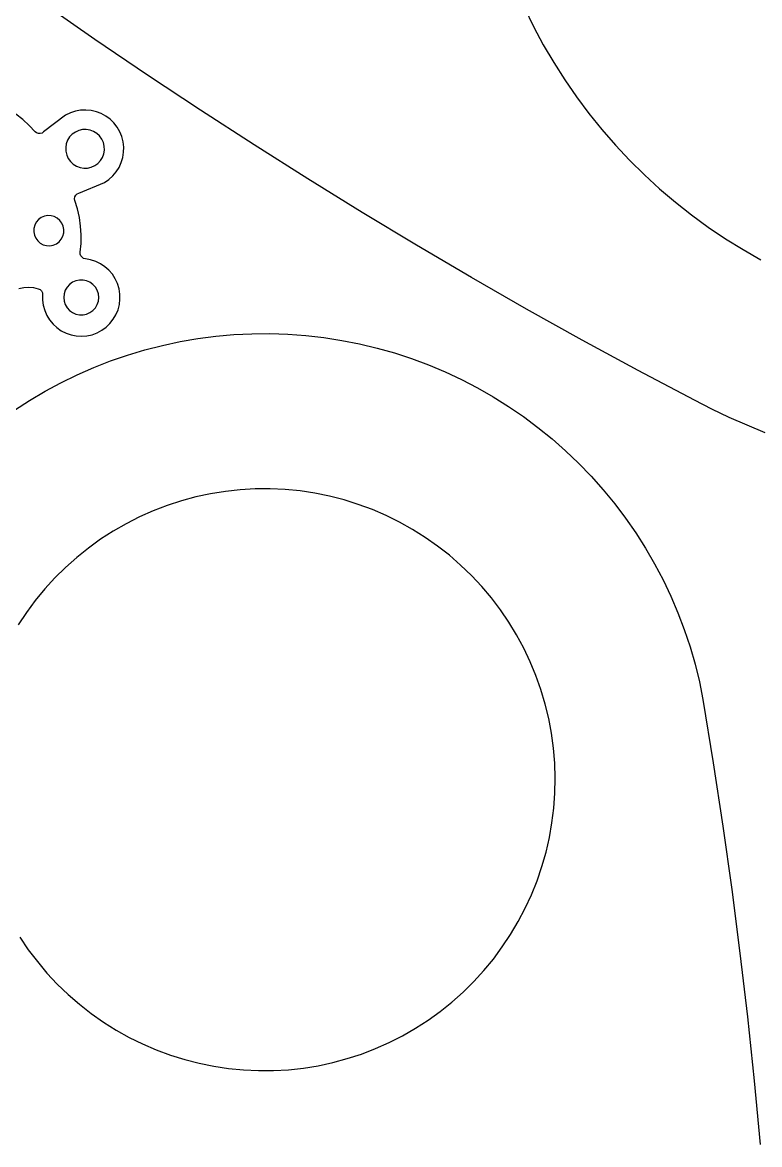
# Model space of a CAD drawing. Extents: x 0 to 1250, y 0 to 2500.
# Drawn here: x 946.1 to 984.1, y 536.3 to 594.2 of the extents above; entities that cross this region are included whole.
import ezdxf

# ---------------------------------------------------------------- set-up
doc = ezdxf.new("R2010")
doc.units = 0
doc.layers.get('0').update_dxf_attribs({"linetype": 'CONTINUOUS', "lineweight": 25})

msp = doc.modelspace()

# ---------------------------------------------------------------- linework, layer by layer
for points in [[(984.43, 573.044), (983.502, 573.425), (982.585, 573.832), (981.68, 574.264), (980.787, 574.721), (977.886, 576.255), (975.002, 577.821), (972.135, 579.419), (969.286, 581.048), (966.456, 582.709), (963.644, 584.401), (960.85, 586.124), (958.076, 587.877), (955.321, 589.662), (952.587, 591.476), (949.872, 593.32), (947.178, 595.194)], [(972.021, 594.942), (972.49, 593.984), (972.994, 593.045), (973.532, 592.125), (974.105, 591.227), (974.711, 590.35), (975.349, 589.496), (976.019, 588.667), (976.719, 587.863), (977.449, 587.087), (978.207, 586.338), (978.993, 585.618), (979.805, 584.927), (980.643, 584.268), (981.504, 583.641), (982.389, 583.046), (983.295, 582.484), (984.221, 581.957)], [(945.945, 580.48), (946.194, 580.528), (946.448, 580.542), (946.701, 580.521), (946.949, 580.467), (947.041, 580.424), (947.114, 580.351), (947.158, 580.259), (947.168, 580.157), (947.168, 579.882), (947.205, 579.61), (947.279, 579.345), (947.389, 579.093), (947.532, 578.859), (947.707, 578.646), (947.908, 578.46), (948.133, 578.302), (948.378, 578.177), (948.638, 578.087), (948.907, 578.033), (949.181, 578.017), (949.455, 578.038), (949.724, 578.097), (949.982, 578.192), (950.224, 578.321), (950.447, 578.483), (950.645, 578.673), (950.815, 578.889), (950.954, 579.126), (951.059, 579.38), (951.128, 579.646), (951.161, 579.919), (951.155, 580.193), (951.112, 580.465), (951.033, 580.728), (950.918, 580.977), (950.769, 581.209), (950.591, 581.418), (950.385, 581.6), (950.157, 581.753), (949.909, 581.872), (949.648, 581.957), (949.378, 582.005), (949.284, 582.031), (949.204, 582.085), (949.145, 582.162), (949.114, 582.253), (949.113, 582.35), (949.154, 582.798), (949.159, 583.248), (949.129, 583.697), (949.064, 584.143), (948.965, 584.582), (948.831, 585.012), (948.818, 585.107), (948.835, 585.202), (948.881, 585.286), (948.952, 585.352), (949.04, 585.391), (950.358, 585.947), (950.585, 586.099), (950.788, 586.281), (950.965, 586.489), (951.113, 586.719), (951.227, 586.967), (951.307, 587.228), (951.35, 587.497), (951.356, 587.77), (951.325, 588.041), (951.257, 588.306), (951.154, 588.559), (951.018, 588.795), (950.851, 589.011), (950.655, 589.201), (950.436, 589.364), (950.197, 589.495), (949.941, 589.592), (949.676, 589.654), (949.404, 589.679), (949.131, 589.666), (948.863, 589.617), (948.603, 589.531), (948.358, 589.411), (947.218, 588.548), (947.139, 588.491), (947.047, 588.463), (946.951, 588.465), (946.86, 588.497), (946.785, 588.557), (946.476, 588.884), (946.145, 589.188), (945.791, 589.466)], [(945.713, 574.198), (946.494, 574.705), (947.296, 575.179), (948.117, 575.621), (948.954, 576.029), (949.807, 576.402), (950.675, 576.741), (951.556, 577.045), (952.448, 577.312), (953.351, 577.544), (954.262, 577.738), (955.18, 577.896), (956.104, 578.016), (957.032, 578.098), (957.963, 578.143), (958.894, 578.15), (959.825, 578.12), (960.754, 578.052), (961.68, 577.946), (962.6, 577.803), (963.514, 577.622), (964.42, 577.405), (965.317, 577.152), (966.202, 576.862), (967.075, 576.536), (967.934, 576.176), (968.778, 575.781), (969.605, 575.352), (970.414, 574.89), (971.204, 574.396), (971.973, 573.87), (972.72, 573.313), (973.444, 572.727), (974.143, 572.111), (974.817, 571.468), (975.465, 570.799), (976.084, 570.103), (976.676, 569.383), (977.237, 568.64), (977.768, 567.874), (978.267, 567.088), (978.735, 566.282), (979.169, 565.457), (979.569, 564.616), (979.935, 563.759), (980.266, 562.889), (980.562, 562.005), (980.821, 561.11), (981.044, 560.206), (981.231, 559.293), (981.762, 556.03), (982.257, 552.761), (982.716, 549.487), (983.138, 546.208), (983.524, 542.924), (983.873, 539.636), (984.186, 536.345)], [(945.996, 547.029), (946.431, 546.391), (946.898, 545.776), (947.396, 545.186), (947.924, 544.622), (948.481, 544.086), (949.064, 543.579), (949.672, 543.103), (950.304, 542.659), (950.958, 542.248), (951.633, 541.872), (952.326, 541.531), (953.035, 541.225), (953.76, 540.957), (954.497, 540.726), (955.245, 540.534), (956.002, 540.38), (956.766, 540.266), (957.535, 540.191), (958.306, 540.155), (959.079, 540.16), (959.85, 540.204), (960.618, 540.288), (961.38, 540.411), (962.135, 540.573), (962.881, 540.774), (963.616, 541.013), (964.337, 541.29), (965.043, 541.603), (965.732, 541.953), (966.402, 542.337), (967.051, 542.755), (967.678, 543.206), (968.281, 543.689), (968.858, 544.202), (969.409, 544.745), (969.93, 545.315), (970.421, 545.91), (970.881, 546.531), (971.309, 547.174), (971.703, 547.839), (972.062, 548.523), (972.385, 549.224), (972.672, 549.941), (972.922, 550.672), (973.134, 551.415), (973.307, 552.168), (973.441, 552.929), (973.536, 553.695), (973.591, 554.466), (973.606, 555.238), (973.582, 556.01), (973.518, 556.78), (973.414, 557.545), (973.272, 558.304), (973.09, 559.055), (972.87, 559.796), (972.612, 560.524), (972.317, 561.238), (971.985, 561.935), (971.618, 562.615), (971.217, 563.275), (970.782, 563.913), (970.315, 564.528), (969.817, 565.119), (969.289, 565.683), (968.732, 566.219), (968.149, 566.725), (967.541, 567.201), (966.909, 567.645), (966.255, 568.056), (965.58, 568.432), (964.887, 568.774), (964.178, 569.079), (963.454, 569.347), (962.716, 569.578), (961.968, 569.771), (961.211, 569.924), (960.447, 570.039), (959.679, 570.114), (958.907, 570.149), (958.135, 570.145), (957.363, 570.101), (956.596, 570.017), (955.833, 569.894), (955.078, 569.731), (954.332, 569.53), (953.597, 569.291), (952.876, 569.014), (952.17, 568.701), (951.481, 568.352), (950.811, 567.968), (950.162, 567.549), (949.535, 567.098), (948.932, 566.615), (948.355, 566.102), (947.805, 565.56), (947.283, 564.99), (946.792, 564.394), (946.332, 563.773), (945.904, 563.13)]]:
    msp.add_lwpolyline(points)
for points in [[(949.858, 586.813), (950.018, 586.927), (950.152, 587.07), (950.255, 587.237), (950.324, 587.42), (950.356, 587.614), (950.35, 587.81), (950.305, 588.001), (950.224, 588.179), (950.11, 588.339), (949.967, 588.473), (949.8, 588.576), (949.617, 588.645), (949.424, 588.677), (949.228, 588.671), (949.037, 588.626), (948.858, 588.545), (948.699, 588.431), (948.565, 588.288), (948.461, 588.122), (948.392, 587.938), (948.36, 587.745), (948.367, 587.549), (948.411, 587.358), (948.492, 587.179), (948.606, 587.02), (948.749, 586.886), (948.916, 586.782), (949.099, 586.713), (949.293, 586.681), (949.489, 586.688), (949.68, 586.732)], [(947.878, 582.786), (948.018, 582.889), (948.132, 583.021), (948.213, 583.175), (948.258, 583.344), (948.265, 583.518), (948.232, 583.689), (948.162, 583.848), (948.059, 583.989), (947.927, 584.102), (947.773, 584.184), (947.605, 584.229), (947.431, 584.235), (947.259, 584.203), (947.1, 584.133), (946.96, 584.03), (946.846, 583.898), (946.765, 583.744), (946.719, 583.575), (946.713, 583.401), (946.745, 583.23), (946.815, 583.071), (946.918, 582.93), (947.051, 582.817), (947.204, 582.735), (947.373, 582.69), (947.547, 582.684), (947.718, 582.716)], [(949.613, 579.237), (949.765, 579.348), (949.891, 579.488), (949.985, 579.651), (950.044, 579.83), (950.063, 580.017), (950.044, 580.204), (949.985, 580.383), (949.891, 580.546), (949.766, 580.686), (949.613, 580.796), (949.441, 580.873), (949.257, 580.912), (949.069, 580.912), (948.885, 580.873), (948.713, 580.796), (948.561, 580.686), (948.435, 580.546), (948.341, 580.383), (948.283, 580.204), (948.263, 580.017), (948.283, 579.83), (948.341, 579.651), (948.435, 579.488), (948.561, 579.348), (948.713, 579.237), (948.885, 579.161), (949.069, 579.122), (949.257, 579.122), (949.441, 579.161)]]:
    msp.add_lwpolyline(points, close=True)

doc.saveas('drawing.dxf')
